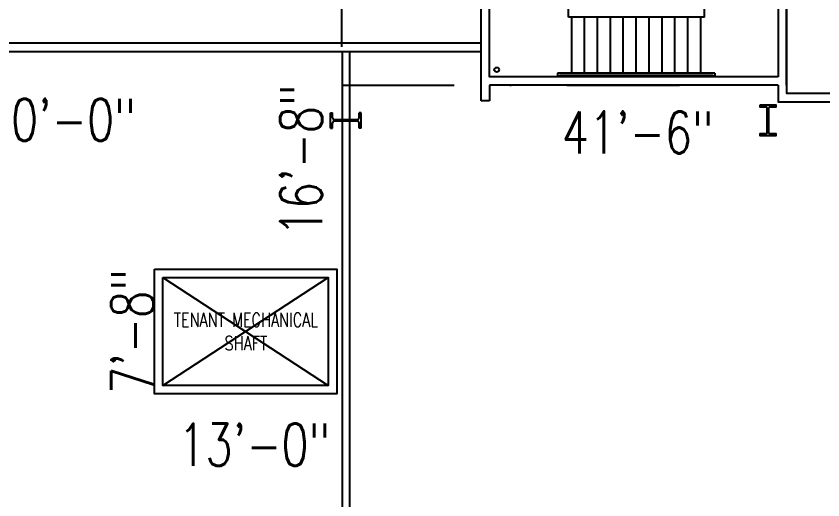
# Model space of a CAD drawing. Extents: x -13345 to 10098, y -1643 to 9113.
# Drawn here: x -9263 to -8575, y 2755 to 3168 of the extents above; entities that cross this region are included whole.
import ezdxf

# ---------------------------------------------------------------- set-up
doc = ezdxf.new("R2010")
doc.units = 0
doc.header["$LTSCALE"] = 192
doc.header["$MEASUREMENT"] = 0
doc.linetypes.add('DASHDOT', pattern=[1, 0.5, -0.25, 0, -0.25])
doc.layers.get('0').update_dxf_attribs({"linetype": 'CONTINUOUS'})
doc.layers.get('DEFPOINTS').update_dxf_attribs({"linetype": 'CONTINUOUS'})
for name, color, linetype in [('ARCH-FEATURES', 2, 'CONTINUOUS'), ('ARCH-WALLS-INTERIOR', 1, 'CONTINUOUS'), ('DIMENSIONS-TENANT', 7, 'CONTINUOUS'), ('M-MEZZANINE-ZZZ', 254, 'DASHDOT'), ('STRUCTURAL-COLUMNS', 3, 'CONTINUOUS'), ('TENANT-DEMISING', 4, 'CONTINUOUS'), ('TEXT-GENERAL', 2, 'CONTINUOUS'), ('UTILITIES-HVAC', 1, 'CONTINUOUS')]:
    doc.layers.add(name, color=color, linetype=linetype)
doc.styles.add('ATTR', font='romans.shx', dxfattribs={"width": 0.8, "height": 0.10401})
doc.styles.add('SIMPLEX', font='SIMPLEX.shx', dxfattribs={"width": 0.75})
doc.styles.get("Standard").update_dxf_attribs({"font": 'txt.shx', "width": 0.75})
doc.dimstyles.new('LP-SP-MP (without ticks)', dxfattribs={"dimscale": 0, "dimtxt": 36, "dimasz": 12, "dimexe": 8, "dimexo": 8, "dimgap": 8, "dimtad": 1, "dimdec": 0, "dimrnd": 0.0625, "dimzin": 3, "dimdsep": 46, "dimlunit": 4, "dimtxsty": 'Standard', "dimblk1": 'OBLIQUE', "dimblk2": 'OBLIQUE', "dimsah": 1, "dimcen": 0.5, "dimse1": 1, "dimse2": 1, "dimsd1": 1, "dimsd2": 1, "dimclrt": 256, "dimadec": 0, "dimazin": 0, "dimtfac": 6, "dimtdec": 0, "dimtofl": 0, "dimtmove": 0, "dimatfit": 3, "dimldrblk": 'OBLIQUE', "dimfxl": 1, "dimfrac": 2, "dimtolj": 1, "dimtzin": 3, "dimarcsym": 0})

# ---------------------------------------------------------------- blocks, each defined once
blk = doc.blocks.new('*D460')
at = {"layer": 'DEFPOINTS', "color": 0, "transparency": 16777216}
for p in [(-9701.94, 3144.9), (-8981.94, 3144.9), (-8981.94, 3065.17)]:
    blk.add_point(p, dxfattribs=at)
at = {"layer": 'DIMENSIONS-TENANT', "transparency": 16777216, "insert": (-9225.89, 3079.35), "char_height": 36, "attachment_point": 5}
blk.add_mtext('\\A1;60\'-0"', dxfattribs=at)
blk = doc.blocks.new('_OBLIQUE')
at = {"color": 0, "linetype": 'ByBlock'}
blk.add_line((-0.5, -0.5), (0.5, 0.5), dxfattribs=at)
blk = doc.blocks.new('051200_179')
at = {"flags": 128}
blk.add_lwpolyline([(-6.59, 13.17), (6.59, 13.17), (6.59, 11.28), (1.32, 11.28, 0.414214), (0.52, 10.48), (0.52, -10.48, 0.414214), (1.32, -11.28), (6.59, -11.28), (6.59, -13.17), (-6.59, -13.17), (-6.59, -11.28), (-1.32, -11.28, 0.414214), (-0.52, -10.48), (-0.52, 10.48, 0.414214), (-1.32, 11.28), (-6.59, 11.28)], format="xyb", close=True, dxfattribs=at)
blk = doc.blocks.new('W-Wide Flange-Column - W24X250-1719972-Mall Level - Framing Plan')
at = {"layer": 'STRUCTURAL-COLUMNS'}
blk.add_blockref('051200_179', (0, 0.02), dxfattribs=at)
blk = doc.blocks.new('24x250 W-Shape End Elev')
at = {"linetype": 'Continuous'}
for p, q in [((-6.5925, 13.17), (-6.5925, 11.28)), ((-6.5925, 13.17), (6.5925, 13.17)), ((-6.5925, 11.28), (-2.16625, 11.28)), ((-0.52, -9.63375), (-0.52, 9.63375)), ((0.52, -9.63375), (0.52, 9.63375)), ((2.16625, 11.28), (6.5925, 11.28)), ((6.5925, 13.17), (6.5925, 11.28)), ((-6.5925, -13.17), (-6.5925, -11.28)), ((-6.5925, -11.28), (-2.16625, -11.28)), ((-6.5925, -13.17), (6.5925, -13.17)), ((2.16625, -11.28), (6.5925, -11.28)), ((6.5925, -13.17), (6.5925, -11.28))]:
    blk.add_line(p, q, dxfattribs=at)
for centre, start, end in [((-2.16625, 9.63375), 0, 90), ((2.16625, 9.63375), 90, 180), ((-2.16625, -9.63375), 270, 0), ((2.16625, -9.63375), 180, 270)]:
    blk.add_arc(centre, 1.64625, start, end, dxfattribs=at)
at = {"style": 'ATTR', "width": 0.8, "flags": 9}
blk.add_attdef('ESTCODE', (0, -13.17), '', height=0.0000659, dxfattribs=at)
blk = doc.blocks.new('*D369')
at = {"layer": 'DEFPOINTS', "color": 0, "transparency": 16777216}
for p in [(-9137.94, 2852.78), (-8981.94, 2852.78), (-9137.94, 2776.16)]:
    blk.add_point(p, dxfattribs=at)
at = {"layer": 'DIMENSIONS-TENANT', "transparency": 16777216, "insert": (-9059.94, 2802.16), "char_height": 36, "attachment_point": 5}
blk.add_mtext('\\A1;13\'-0"', dxfattribs=at)
blk = doc.blocks.new('*D370')
at = {"layer": 'DEFPOINTS', "color": 0, "transparency": 16777216}
for p in [(-9002.89, 2852.78), (-8981.94, 2852.78), (-8981.94, 1902.53)]:
    blk.add_point(p, dxfattribs=at)
at = {"layer": 'DIMENSIONS-TENANT', "transparency": 16777216, "insert": (-9028.89, 2377.65), "char_height": 36, "attachment_point": 5, "rotation": 90}
blk.add_mtext('\\A1;79\'-2"', dxfattribs=at)
blk = doc.blocks.new('*D371')
at = {"layer": 'DEFPOINTS', "color": 0, "transparency": 16777216}
for p in [(-9137.94, 2944.78), (-9137.94, 2852.78), (-9137.94, 2852.78)]:
    blk.add_point(p, dxfattribs=at)
at = {"layer": 'DIMENSIONS-TENANT', "transparency": 16777216, "insert": (-9163.94, 2898.78), "char_height": 36, "attachment_point": 5, "rotation": 90}
blk.add_mtext('\\A1;7\'-8"', dxfattribs=at)
blk = doc.blocks.new('*D394')
at = {"layer": 'DEFPOINTS', "color": 0, "transparency": 16777216}
for p in [(-8981.94, 3144.9), (-8993.99, 2944.78), (-8981.94, 2944.78)]:
    blk.add_point(p, dxfattribs=at)
at = {"layer": 'DIMENSIONS-TENANT', "transparency": 16777216, "insert": (-9019.99, 3044.84), "char_height": 36, "attachment_point": 5, "rotation": 90}
blk.add_mtext('\\A1;16\'-8"', dxfattribs=at)
blk = doc.blocks.new('*D744')
at = {"layer": 'DEFPOINTS', "color": 0, "transparency": 16777216}
for p in [(-8981.94, 3144.9), (-8894.93, 3144.9), (-8981.94, 1902.53)]:
    blk.add_point(p, dxfattribs=at)
at = {"layer": 'DIMENSIONS-TENANT', "transparency": 16777216, "insert": (-8920.93, 2523.71), "char_height": 36, "attachment_point": 5, "rotation": 90}
blk.add_mtext('\\A1;103\'-6"', dxfattribs=at)
blk = doc.blocks.new('*D745')
at = {"layer": 'DEFPOINTS', "color": 0, "transparency": 16777216}
for p in [(-8981.94, 3102.03), (-8484.02, 3102.03), (-8981.94, 3042.45)]:
    blk.add_point(p, dxfattribs=at)
at = {"layer": 'DIMENSIONS-TENANT', "transparency": 16777216, "insert": (-8732.98, 3068.45), "char_height": 36, "attachment_point": 5}
blk.add_mtext('\\A1;41\'-6"', dxfattribs=at)

msp = doc.modelspace()

# ---------------------------------------------------------------- linework, layer by layer
at = {"layer": 'ARCH-FEATURES'}
for p, q in [((-8676.11, 3167.03), (-8676.11, 3230.03)), ((-8792.14, 3167.03), (-8792.14, 3179.03)), ((-8676.11, 3167.03), (-8792.14, 3167.03)), ((-8789.3, 3119.03), (-8789.3, 3167.03)), ((-8778.3, 3119.03), (-8778.3, 3167.03)), ((-8767.3, 3119.03), (-8767.3, 3167.03)), ((-8756.3, 3119.03), (-8756.3, 3167.03)), ((-8745.29, 3119.03), (-8745.29, 3167.03)), ((-8734.29, 3119.03), (-8734.29, 3167.03)), ((-8723.29, 3119.03), (-8723.29, 3167.03)), ((-8712.28, 3119.03), (-8712.28, 3167.03)), ((-8701.28, 3119.03), (-8701.28, 3167.03)), ((-8690.28, 3119.03), (-8690.28, 3167.03)), ((-8679.28, 3119.03), (-8679.28, 3167.03)), ((-8801.3, 3119.03), (-8801.3, 3116.03)), ((-8799.8, 3117.53), (-8668.78, 3117.53)), ((-8799.8, 3117.53), (-8799.8, 3116.03)), ((-8668.78, 3117.53), (-8668.78, 3116.03)), ((-8667.28, 3119.03), (-8667.28, 3116.03))]:
    msp.add_line(p, q, dxfattribs=at)
at = {"layer": 'ARCH-FEATURES', "flags": 128}
msp.add_lwpolyline([(-8667.28, 3119.03), (-8801.3, 3119.03)], dxfattribs=at)
at = {"layer": 'ARCH-FEATURES'}
msp.add_circle((-8853.3, 3122.03), 2, dxfattribs=at)
at = {"layer": 'ARCH-WALLS-INTERIOR'}
for p, q in [((-8866.55, 3095.65), (-8866.55, 3237.28)), ((-9705.57, 3137.65), (-8866.55, 3137.65)), ((-8613.27, 3108.78), (-8859.3, 3108.78)), ((-8859.3, 3108.78), (-8859.3, 3095.65)), ((-8859.3, 3095.65), (-8866.55, 3095.65))]:
    msp.add_line(p, q, dxfattribs=at)
at = {"layer": 'ARCH-WALLS-INTERIOR', "flags": 128}
msp.add_lwpolyline([(-8613.27, 3116.03), (-8859.3, 3116.03), (-8859.3, 3230.03), (-8658.27, 3230.03)], dxfattribs=at)
at = {"layer": 'ARCH-WALLS-INTERIOR'}
for points in [[(-8613.27, 3230.03), (-8613.27, 3116.03)], [(-8571.02, 3230.03), (-8606.02, 3230.03), (-8606.02, 3102.03), (-8484.02, 3102.03)], [(-9698.31, 3144.9), (-8866.55, 3144.9)], [(-8613.27, 3108.78), (-8613.27, 3094.78), (-8476.77, 3094.78)]]:
    msp.add_lwpolyline(points, dxfattribs=at)
for points in [[(-9145.19, 2952.03), (-8989.69, 2952.03), (-8989.69, 2845.53), (-9145.19, 2845.53)], [(-9137.94, 2944.78), (-8996.94, 2944.78), (-8996.94, 2852.78), (-9137.94, 2852.78)]]:
    msp.add_lwpolyline(points, close=True, dxfattribs=at)
at = {"layer": 'M-MEZZANINE-ZZZ'}
msp.add_lwpolyline([(-8985.57, 3429.78), (-8985.57, 3108.78), (-8606.02, 3108.78), (-8606.02, 3429.78), (-8628.94, 3429.78), (-8628.94, 3444.78), (-8974.94, 3444.78), (-8974.94, 3429.78), (-8985.57, 3429.78)], dxfattribs=at)
at = {"layer": 'TENANT-DEMISING'}
for p, q in [((-8984.94, 3137.65), (-8984.94, 1912.28)), ((-8978.94, 3137.65), (-8978.94, 1912.28))]:
    msp.add_line(p, q, dxfattribs=at)
at = {"layer": 'UTILITIES-HVAC'}
for p, q in [((-9137.94, 2852.78), (-8996.94, 2944.78)), ((-9137.94, 2944.78), (-8996.94, 2852.78))]:
    msp.add_line(p, q, dxfattribs=at)

# ---------------------------------------------------------------- block references
at = {"layer": 'STRUCTURAL-COLUMNS'}
msp.add_blockref('W-Wide Flange-Column - W24X250-1719972-Mall Level - Framing Plan', (-8621.95, 3078.77), dxfattribs=at)
at = {"layer": 'STRUCTURAL-COLUMNS', "rotation": 90}
msp.add_blockref('24x250 W-Shape End Elev', (-8981.94, 3078.78), dxfattribs=at)

# ---------------------------------------------------------------- texts
at = {"layer": 'TEXT-GENERAL', "insert": (-9067.2, 2898.77), "char_height": 12, "width": 140.5003, "attachment_point": 5, "style": 'SIMPLEX'}
msp.add_mtext('TENANT MECHANICAL\\PSHAFT', dxfattribs=at)

# ---------------------------------------------------------------- dimensions: what is measured, and where the dimension line sits
at = {"layer": 'DIMENSIONS-TENANT'}
dim = msp.add_linear_dim(base=(-8981.94, 3065.17), p1=(-9701.94, 3144.9), p2=(-8981.94, 3144.9), dimstyle='LP-SP-MP (without ticks)', override={"dimscale": 1, "dimtmove": 1}, dxfattribs=at)
dim.commit()
dim.dimension.update_dxf_attribs({"geometry": '*D460', "text_midpoint": (-9225.89, 3053.35), "dimtype": 160})
for base, p1, p2, picture, middle in [((-8993.99, 2944.78), (-8981.94, 3144.9), (-8981.94, 2944.78), '*D394', (-9019.99, 3044.84)), ((-8894.93, 3144.9), (-8981.94, 1902.53), (-8981.94, 3144.9), '*D744', (-8920.93, 2523.71)), ((-9002.89, 2852.78), (-8981.94, 1902.53), (-8981.94, 2852.78), '*D370', (-9028.89, 2377.65))]:
    dim = msp.add_linear_dim(base=base, p1=p1, p2=p2, angle=90, dimstyle='LP-SP-MP (without ticks)', override={"dimscale": 1}, dxfattribs=at)
    dim.commit()
    dim.dimension.update_dxf_attribs({"geometry": picture, "text_midpoint": middle})
for base, p1, p2, picture, middle in [((-8981.94, 3042.45), (-8484.02, 3102.03), (-8981.94, 3102.03), '*D745', (-8732.98, 3068.45)), ((-9137.94, 2776.16), (-8981.94, 2852.78), (-9137.94, 2852.78), '*D369', (-9059.94, 2802.16))]:
    dim = msp.add_linear_dim(base=base, p1=p1, p2=p2, dimstyle='LP-SP-MP (without ticks)', override={"dimscale": 1}, dxfattribs=at)
    dim.commit()
    dim.dimension.update_dxf_attribs({"geometry": picture, "text_midpoint": middle})
dim = msp.add_linear_dim(base=(-9137.94, 2852.78), p1=(-9137.94, 2944.78), p2=(-9137.94, 2852.78), angle=90, dimstyle='LP-SP-MP (without ticks)', override={"dimscale": 1}, dxfattribs=at)
dim.commit()
dim.dimension.update_dxf_attribs({"geometry": '*D371', "text_midpoint": (-9137.94, 2898.78), "dimtype": 160})

doc.saveas('drawing.dxf')
